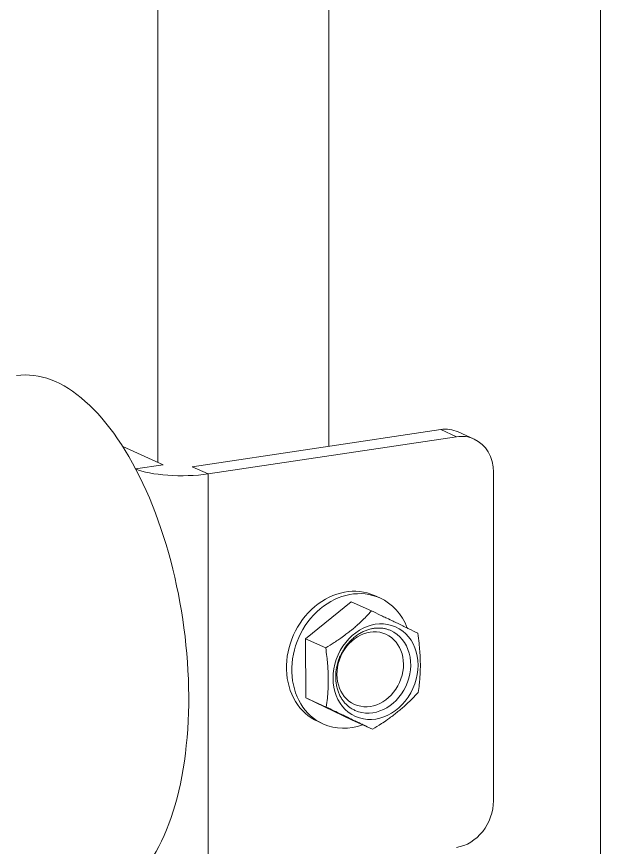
# Model space of a CAD drawing. Header units: millimetres. Extents: x 28932 to 35892, y -771 to 3945.
# Drawn here: x 34075.93 to 34110.26, y 2417.6 to 2466.45 of the extents above; entities that cross this region are included whole.
import ezdxf

# ---------------------------------------------------------------- set-up
doc = ezdxf.new("R2010")
doc.units = ezdxf.units.MM
doc.linetypes.add('K5LT_BASIC', pattern=[0])
doc.linetypes.add('K5LT_THIN', pattern=[0])
doc.layers.add('Системный слой (1)', color=7, linetype='Continuous', true_color=0x909090)

msp = doc.modelspace()

# ---------------------------------------------------------------- linework, layer by layer
at = {"layer": 'Системный слой (1)', "color": 7, "linetype": 'K5LT_THIN', "lineweight": 5}
for p, q in [((34084.24, 3142.612), (34084.239, 2440.243)), ((34100.873, 2442.168), (34101.811, 2441.748)), ((34082.928, 2439.86), (34084.552, 2440.103)), ((34086.259, 2439.984), (34087.197, 2439.564)), ((34087.197, 2439.564), (34087.197, 2415.416))]:
    msp.add_line(p, q, dxfattribs=at)
at = {"layer": 'Системный слой (1)', "color": 5, "linetype": 'K5LT_BASIC', "lineweight": 20, "true_color": 0x0000ff}
for p, q in [((34094.285, 3138.109), (34094.284, 2441.183)), ((34110.264, 2324.444), (34110.264, 3130.945)), ((34100.873, 2442.168), (34086.259, 2439.984)), ((34101.811, 2441.748), (34087.197, 2439.564)), ((34102.834, 2441.614), (34101.896, 2442.034)), ((34084.552, 2440.103), (34082.17, 2441.17)), ((34103.976, 2420.338), (34103.976, 2439.656)), ((34096.982, 2432.409), (34097.294, 2432.269)), ((34095.604, 2432.042), (34092.912, 2429.87)), ((34095.604, 2432.042), (34096.801, 2431.506)), ((34092.912, 2429.87), (34094.109, 2429.333)), ((34092.912, 2429.87), (34092.94, 2426.389)), ((34092.94, 2426.389), (34094.138, 2425.852)), ((34092.94, 2426.389), (34095.66, 2425.08)), ((34095.66, 2425.08), (34096.858, 2424.543)), ((34093.658, 2424.994), (34093.97, 2424.853))]:
    msp.add_line(p, q, dxfattribs=at)
for centre, major_axis, ratio, start_param, end_param in [((34078.24, 2429.887), (2.309, -15.453), 0.482963, 0, 3.141593), ((34100.873, 2439.753), (1.023, 2.281), 0.836516, 0, 0.491952), ((34101.811, 2439.333), (1.023, 2.281), 0.836516, 0, 0.491952), ((34101.811, 2439.333), (1.023, 2.281), 0.836516, 5.204341, 6.283185), ((34085.634, 2440.264), (3.125, 0), 0.258819, 3.665192, 5.235988), ((34095.32, 2428.701), (1.662, 3.708), 0.836516, 0, 3.141593), ((34095.632, 2428.561), (1.662, 3.708), 0.836516, 0, 3.141593), ((34095.632, 2428.561), (1.662, 3.708), 0.836516, 5.582215, 6.283185), ((34095.632, 2428.561), (1.662, 3.708), 0.836516, 3.141593, 3.819418), ((34101.811, 2420.014), (1.023, 2.281), 0.836516, 3.633544, 5.204341)]:
    msp.add_ellipse(centre, major_axis=major_axis, ratio=ratio, start_param=start_param, end_param=end_param, dxfattribs=at)
msp.add_ellipse((34097.039, 2427.931), major_axis=(1.18, 2.633), ratio=0.836516, dxfattribs=at)
at = {"layer": 'Системный слой (1)', "color": 7, "linetype": 'K5LT_THIN', "lineweight": 5}
msp.add_ellipse((34096.726, 2428.071), major_axis=(0.924, 2.062), ratio=0.836516, dxfattribs=at)
for start_param, end_param in [(4.689771, 6.283185), (3.141593, 4.689771)]:
    msp.add_ellipse((34096.882, 2428.001), major_axis=(1.052, 2.347), ratio=0.836516, start_param=start_param, end_param=end_param, dxfattribs=at)
at = {"layer": 'Системный слой (1)', "color": 5, "linetype": 'K5LT_BASIC', "lineweight": 20, "true_color": 0x0000ff}
for points, knots in [([(34094.109, 2429.333), (34094.28, 2429.436), (34094.54, 2429.598), (34094.834, 2429.794), (34095.063, 2429.953), (34095.285, 2430.114), (34095.514, 2430.291), (34095.724, 2430.461), (34095.954, 2430.658), (34096.22, 2430.903), (34096.513, 2431.193), (34096.701, 2431.394), (34096.801, 2431.506)], [0, 0, 0, 0, 2.125241, 3.259953, 3.794254, 5.132461, 6.226878, 6.981815, 8.129666, 9.647933, 11.146069, 13, 13, 13, 13]), ([(34096.801, 2431.506), (34096.974, 2431.424), (34097.235, 2431.299), (34097.532, 2431.157), (34097.792, 2431.033), (34098.042, 2430.913), (34098.299, 2430.789), (34098.536, 2430.675), (34098.764, 2430.565), (34099.12, 2430.393), (34099.358, 2430.276), (34099.522, 2430.197)], [0, 0, 0, 0, 1.961761, 3.009187, 3.502388, 5.069384, 6.093662, 6.797563, 8.20746, 9.252899, 12, 12, 12, 12]), ([(34097.935, 2430.348), (34097.877, 2430.374), (34097.817, 2430.397), (34097.696, 2430.436), (34097.634, 2430.452), (34097.507, 2430.478), (34097.443, 2430.487), (34097.311, 2430.499), (34097.244, 2430.501), (34097.107, 2430.498), (34097.038, 2430.493), (34096.897, 2430.475), (34096.826, 2430.462), (34096.681, 2430.427), (34096.609, 2430.406), (34096.462, 2430.354), (34096.388, 2430.323), (34096.24, 2430.253), (34096.166, 2430.213), (34096.019, 2430.124), (34095.947, 2430.074), (34095.803, 2429.965), (34095.732, 2429.906), (34095.594, 2429.777), (34095.527, 2429.708), (34095.397, 2429.561), (34095.334, 2429.482), (34095.215, 2429.317), (34095.159, 2429.229), (34095.054, 2429.047), (34095.006, 2428.951), (34094.917, 2428.753), (34094.878, 2428.65), (34094.811, 2428.445), (34094.784, 2428.342), (34094.74, 2428.138), (34094.724, 2428.037), (34094.702, 2427.838), (34094.697, 2427.74), (34094.696, 2427.548), (34094.7, 2427.454), (34094.718, 2427.271), (34094.731, 2427.182), (34094.767, 2427.011), (34094.788, 2426.929), (34094.838, 2426.77), (34094.867, 2426.695), (34094.93, 2426.55), (34094.965, 2426.482), (34095.04, 2426.352), (34095.08, 2426.29), (34095.165, 2426.175), (34095.209, 2426.12), (34095.302, 2426.019), (34095.351, 2425.972), (34095.451, 2425.885), (34095.503, 2425.845), (34095.609, 2425.771), (34095.664, 2425.738), (34095.756, 2425.688), (34095.793, 2425.67), (34095.83, 2425.653)], [0, 0, 0, 0, 5.949722, 5.949722, 11.915983, 11.915983, 17.930791, 17.930791, 24.024341, 24.024341, 30.223879, 30.223879, 36.552811, 36.552811, 43.03005, 43.03005, 49.669725, 49.669725, 56.481385, 56.481385, 63.470733, 63.470733, 70.640841, 70.640841, 77.993695, 77.993695, 85.532005, 85.532005, 93.261172, 93.261172, 101.191548, 101.191548, 109.330611, 109.330611, 117.238035, 117.238035, 124.947605, 124.947605, 132.462218, 132.462218, 139.787132, 139.787132, 146.924913, 146.924913, 153.877668, 153.877668, 160.64904, 160.64904, 167.245924, 167.245924, 173.679737, 173.679737, 179.967, 179.967, 186.129266, 186.129266, 192.19263, 192.19263, 198.186642, 198.186642, 202, 202, 202, 202]), ([(34099.522, 2430.197), (34099.551, 2429.999), (34099.598, 2429.646), (34099.64, 2429.204), (34099.662, 2428.859), (34099.674, 2428.567), (34099.677, 2428.26), (34099.67, 2427.921), (34099.65, 2427.557), (34099.61, 2427.142), (34099.573, 2426.866), (34099.55, 2426.715)], [0, 0, 0, 0, 1.961785, 3.502427, 4.387135, 5.405042, 6.444791, 7.504342, 8.905811, 10.288697, 12, 12, 12, 12]), ([(34094.138, 2425.852), (34094.164, 2426.025), (34094.205, 2426.339), (34094.24, 2426.746), (34094.258, 2427.073), (34094.264, 2427.357), (34094.263, 2427.663), (34094.25, 2428.01), (34094.223, 2428.396), (34094.177, 2428.849), (34094.135, 2429.161), (34094.109, 2429.333)], [0, 0, 0, 0, 1.961761, 3.502388, 4.387092, 5.404999, 6.444752, 7.504307, 8.905785, 10.288679, 12, 12, 12, 12]), ([(34099.55, 2426.715), (34099.435, 2426.588), (34099.221, 2426.36), (34098.931, 2426.078), (34098.691, 2425.859), (34098.477, 2425.675), (34098.241, 2425.483), (34097.994, 2425.295), (34097.709, 2425.09), (34097.333, 2424.836), (34097.036, 2424.651), (34096.858, 2424.543)], [0, 0, 0, 0, 1.961785, 3.502427, 4.387135, 5.405042, 6.444791, 7.504342, 8.557172, 9.944561, 12, 12, 12, 12]), ([(34096.858, 2424.543), (34096.725, 2424.608), (34096.507, 2424.714), (34096.213, 2424.857), (34095.965, 2424.977), (34095.668, 2425.12), (34095.341, 2425.278), (34094.828, 2425.523), (34094.439, 2425.709), (34094.138, 2425.852)], [0, 0, 0, 0, 1.857524, 2.918657, 3.65591, 4.789906, 6.253589, 7.130953, 10, 10, 10, 10])]:
    msp.add_open_spline(points, degree=3, knots=knots, dxfattribs=at)

doc.saveas('drawing.dxf')
